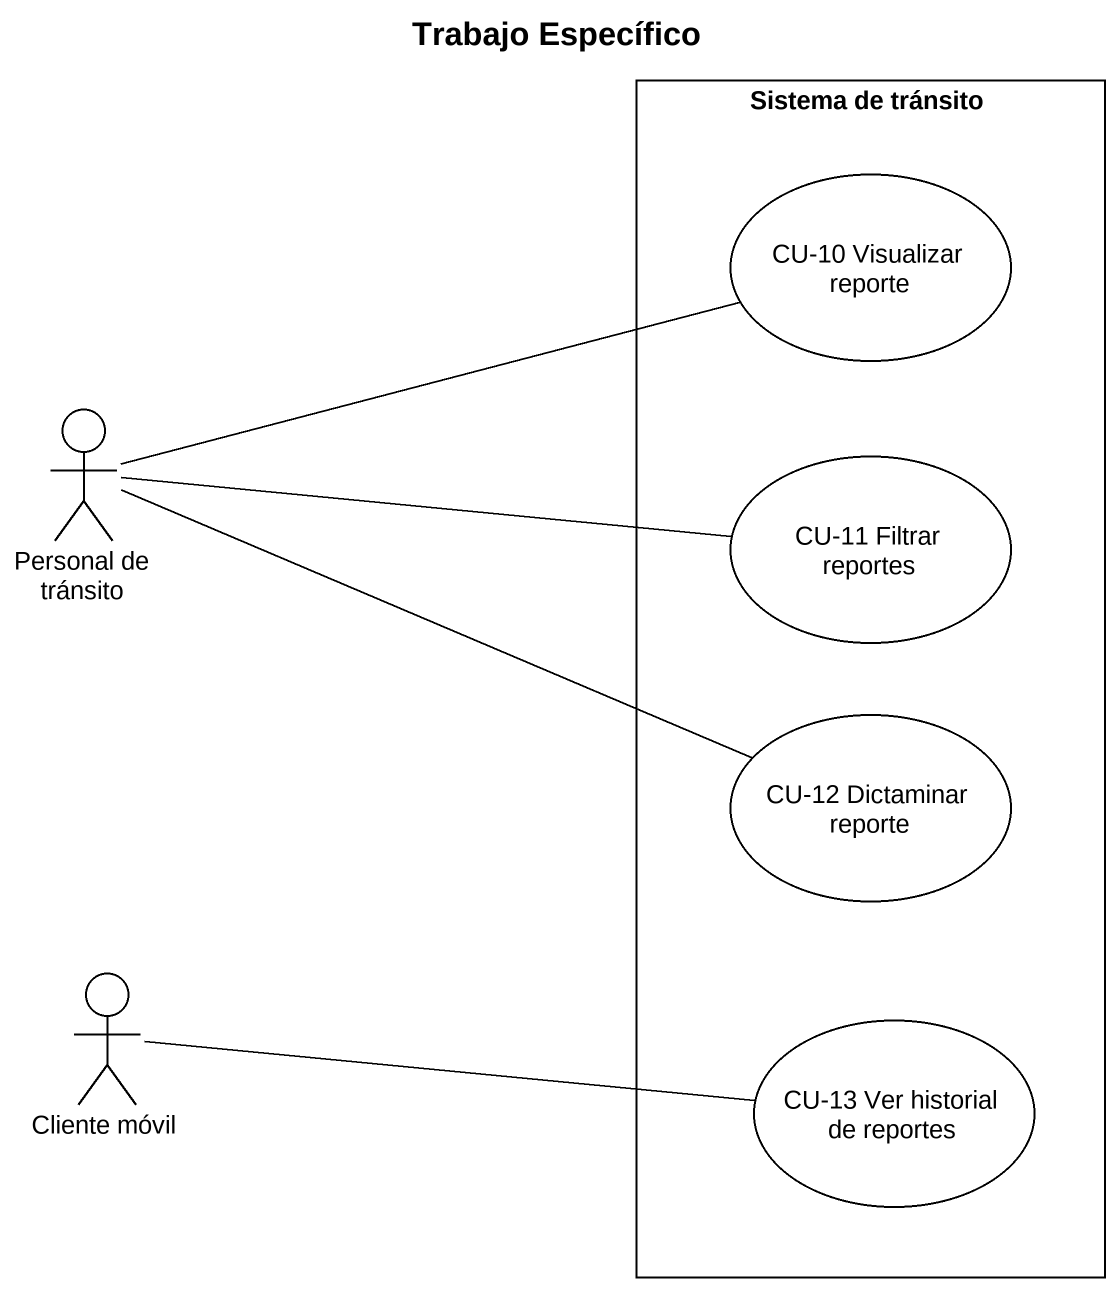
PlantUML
@startuml
title Trabajo Específico
rectangle "Sistema de tránsito" as Sistema_de_tránsito {
  usecase "CU-10 Visualizar reporte" as CU_10_Visualizar_reporte
  usecase "CU-11 Filtrar reportes" as CU_11_Filtrar_reportes
  usecase "CU-12 Dictaminar reporte" as CU_12_Dictaminar_reporte
  usecase "CU-13 Ver historial de reportes" as CU_13_Ver_historial_de
}
actor "Personal de tránsito" as Personal_de_tránsito
actor "Cliente móvil" as Cliente_móvil
Personal_de_tránsito -right- CU_10_Visualizar_reporte
Personal_de_tránsito -right- CU_11_Filtrar_reportes
Personal_de_tránsito -right- CU_12_Dictaminar_reporte
Cliente_móvil -right- CU_13_Ver_historial_de
@enduml
